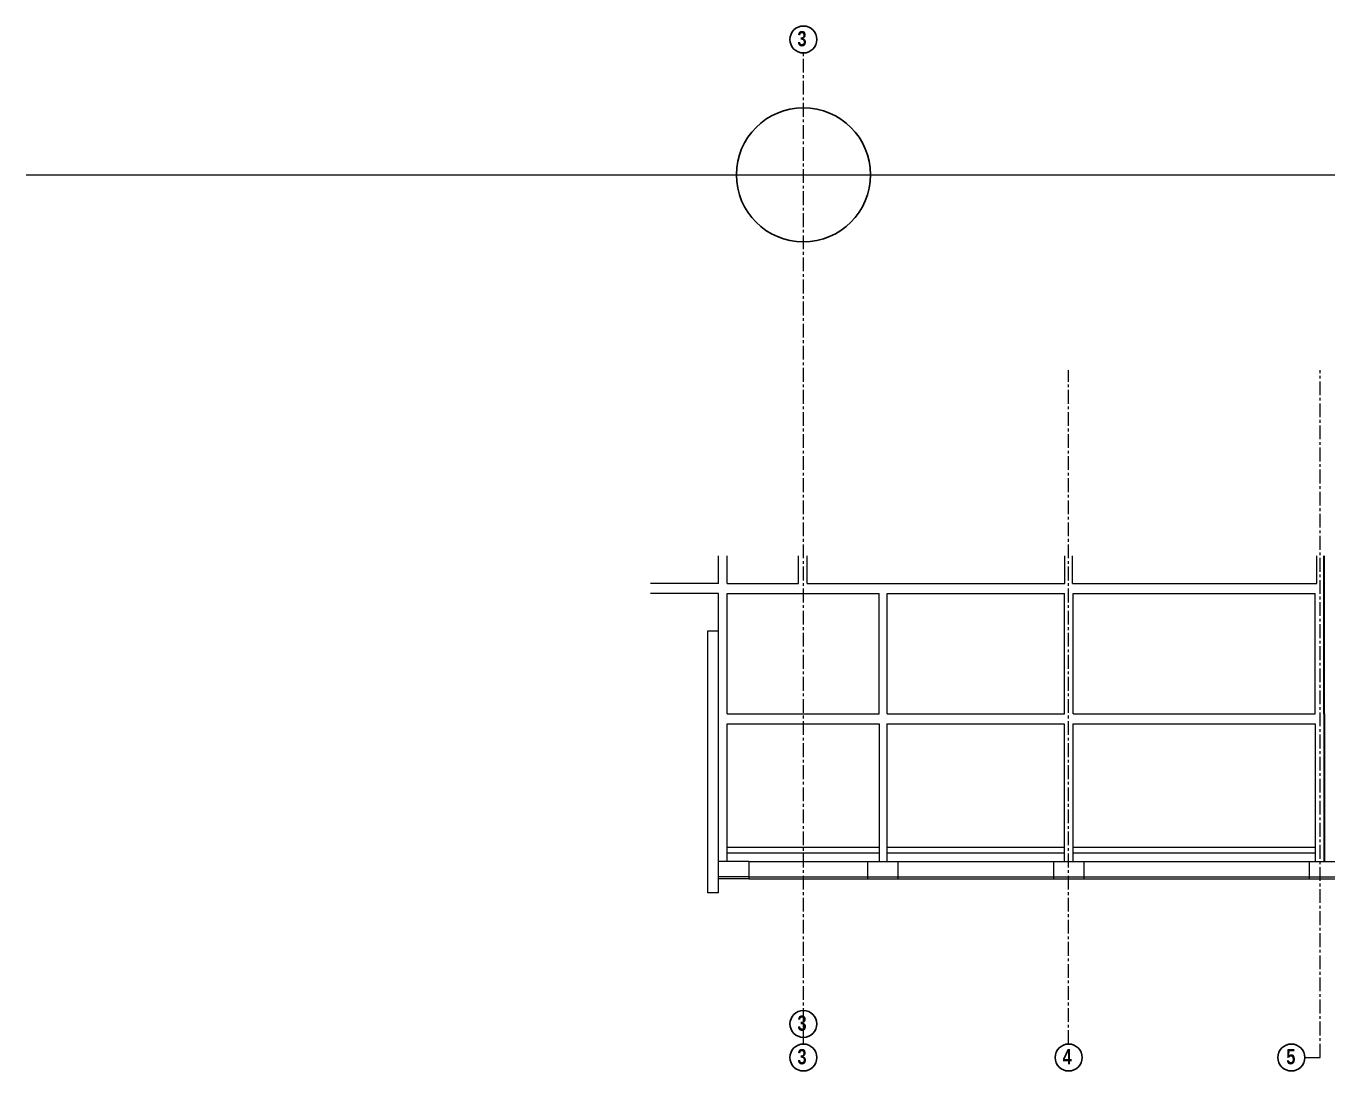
# Model space of a CAD drawing. Header units: millimetres. Extents: x -26249 to 60250, y -21218 to 23336.
# Drawn here: x 25700 to 28695, y -2384 to 20 of the extents above; entities that cross this region are included whole.
import ezdxf
from ezdxf.enums import TextEntityAlignment as Align

# ---------------------------------------------------------------- set-up
doc = ezdxf.new("R2010")
doc.units = ezdxf.units.MM
doc.linetypes.add('AXES', pattern=[50.8, 31.75, -6.35, 6.35, -6.35])
for name, color, linetype in [('01_cote_gen', 4, 'Continuous'), ('01_linteaux', 2, 'Continuous'), ('01_texte', 230, 'Continuous')]:
    doc.layers.add(name, color=color, linetype=linetype)
doc.layers.add('01_murs_coup', color=5, linetype='Continuous', lineweight=60)
doc.layers.add('01_tram_axes', color=10, linetype='AXES', lineweight=9)
doc.styles.add('impact', font='impact.ttf')

msp = doc.modelspace()

# ---------------------------------------------------------------- linework, layer by layer
at = {"layer": '01_cote_gen'}
msp.add_circle((27488.197, -322.018), 154.259, dxfattribs=at)
at = {"layer": '01_linteaux', "lineweight": 0}
for p, q in [((27267.524, -1372.018), (27267.524, -1973.814)), ((27292.524, -1372.018), (27267.524, -1372.018)), ((27362.523, -1902.018), (27635.326, -1902.018)), ((27705.326, -1902.018), (28063.326, -1902.018)), ((28133.326, -1902.018), (28651.121, -1902.018)), ((27362.523, -1937.018), (27635.326, -1937.018)), ((27362.523, -1942.018), (27635.326, -1942.018)), ((27705.326, -1937.018), (28063.326, -1937.018)), ((27705.326, -1942.018), (28063.326, -1942.018)), ((28133.326, -1937.018), (28651.121, -1937.018)), ((28133.326, -1942.018), (28651.121, -1942.018))]:
    msp.add_line(p, q, dxfattribs=at)
at = {"layer": '01_murs_coup', "color": 0, "lineweight": 5}
msp.add_line((25699.958, -322.018), (35910.588, -322.018), dxfattribs=at)
at = {"layer": '01_murs_coup', "lineweight": 5}
for p, q in [((27292.524, -1262.018), (27292.524, -1198.368)), ((27312.524, -1262.018), (27312.524, -1198.368)), ((27477.12, -1262.018), (27477.12, -1198.368)), ((27497.12, -1262.018), (27497.12, -1198.368)), ((28089.12, -1262.018), (28089.12, -1198.368)), ((28107.12, -1262.018), (28107.12, -1198.368)), ((28669.12, -1262.018), (28669.12, -1198.368)), ((28685.12, -1262.018), (28685.12, -1198.368)), ((28687.12, -1262.018), (28687.12, -1198.368)), ((27292.524, -1262.018), (27136.579, -1262.018)), ((27292.524, -1285.018), (27136.579, -1285.018)), ((27292.524, -1973.814), (27292.524, -1285.018)), ((27312.524, -1262.018), (27477.12, -1262.018)), ((27312.524, -1285.018), (27662.524, -1285.018)), ((27312.524, -1562.018), (27312.524, -1285.018)), ((27497.12, -1262.018), (28089.12, -1262.018)), ((27662.524, -1562.018), (27662.524, -1285.018)), ((27680.524, -1562.018), (27680.524, -1285.018)), ((27680.524, -1285.018), (28088.524, -1285.018)), ((28088.524, -1562.018), (28088.524, -1285.018)), ((28107.12, -1262.018), (28669.12, -1262.018)), ((28108.524, -1562.018), (28108.524, -1285.018)), ((28108.524, -1285.018), (28665.12, -1285.018)), ((28665.12, -1562.018), (28665.12, -1285.018)), ((28685.12, -1562.018), (28685.12, -1262.018)), ((28687.12, -1562.018), (28687.12, -1262.018)), ((27312.524, -1562.018), (27662.524, -1562.018)), ((27312.524, -1585.018), (27662.197, -1585.018)), ((27312.524, -1902.018), (27312.524, -1585.018)), ((27662.197, -1585.018), (27662.197, -1902.018)), ((27680.197, -1585.018), (27680.197, -1902.018)), ((27680.197, -1585.018), (28088.197, -1585.018)), ((27680.524, -1562.018), (28088.524, -1562.018)), ((28088.197, -1585.018), (28088.197, -1902.018)), ((28108.197, -1585.018), (28108.197, -1902.018)), ((28108.197, -1585.018), (28665.12, -1585.018)), ((28108.524, -1562.018), (28665.12, -1562.018)), ((28665.12, -1585.018), (28665.12, -1902.018)), ((28685.12, -1562.018), (28685.12, -1902.018)), ((28687.12, -1562.018), (28687.12, -1902.018)), ((27312.524, -1869.018), (27662.197, -1869.018)), ((27312.524, -1882.018), (27662.197, -1882.018)), ((27680.197, -1869.018), (28088.197, -1869.018)), ((27680.197, -1882.018), (28088.197, -1882.018)), ((28108.197, -1869.018), (28665.12, -1869.018)), ((28108.197, -1882.018), (28665.12, -1882.018)), ((27362.523, -1902.018), (27292.524, -1902.018)), ((27362.523, -1902.018), (27362.523, -1942.018)), ((27635.326, -1902.018), (27705.326, -1902.018)), ((27635.326, -1902.018), (27635.326, -1942.018)), ((27705.326, -1902.018), (27705.326, -1942.018)), ((28063.326, -1902.018), (28133.326, -1902.018)), ((28063.326, -1902.018), (28063.326, -1942.018)), ((28133.326, -1902.018), (28133.326, -1942.018)), ((28651.121, -1902.018), (28721.121, -1902.018)), ((28651.121, -1902.018), (28651.121, -1942.018)), ((27362.523, -1937.018), (27292.524, -1937.018)), ((27362.523, -1942.018), (27292.524, -1942.018)), ((27635.326, -1937.018), (27705.326, -1937.018)), ((27635.326, -1942.018), (27705.326, -1942.018)), ((28063.326, -1937.018), (28133.326, -1937.018)), ((28063.326, -1942.018), (28133.326, -1942.018)), ((28651.121, -1937.018), (28721.121, -1937.018)), ((28651.121, -1942.018), (28721.121, -1942.018)), ((27292.524, -1973.814), (27267.524, -1973.814))]:
    msp.add_line(p, q, dxfattribs=at)
at = {"layer": '01_texte'}
for centre in [(27488.197, -10.723), (27488.197, -2275.735), (27488.197, -2352.998), (28098.197, -2352.998), (28610.606, -2352.998)]:
    msp.add_circle(centre, 30.98, dxfattribs=at)
at = {"layer": '01_tram_axes'}
for p, q in [((27488.197, -2322.018), (27488.197, -41.703)), ((28098.197, -2322.018), (28098.197, -771.348)), ((28677.121, -2352.998), (28677.121, -771.348))]:
    msp.add_line(p, q, dxfattribs=at)
at = {"layer": '01_tram_axes', "ltscale": 2}
msp.add_line((28641.586, -2352.998), (28677.121, -2352.998), dxfattribs=at)

# ---------------------------------------------------------------- texts
at = {"layer": '01_texte', "style": 'impact'}
for s, p in [('3', (27484.858, -8.841)), ('3', (27484.858, -2273.854)), ('3', (27484.858, -2351.117)), ('4', (28094.858, -2351.117)), ('5', (28609.361, -2351.117))]:
    msp.add_text(s, height=35, dxfattribs=at).set_placement(p, align=Align.MIDDLE_CENTER)

doc.saveas('drawing.dxf')
